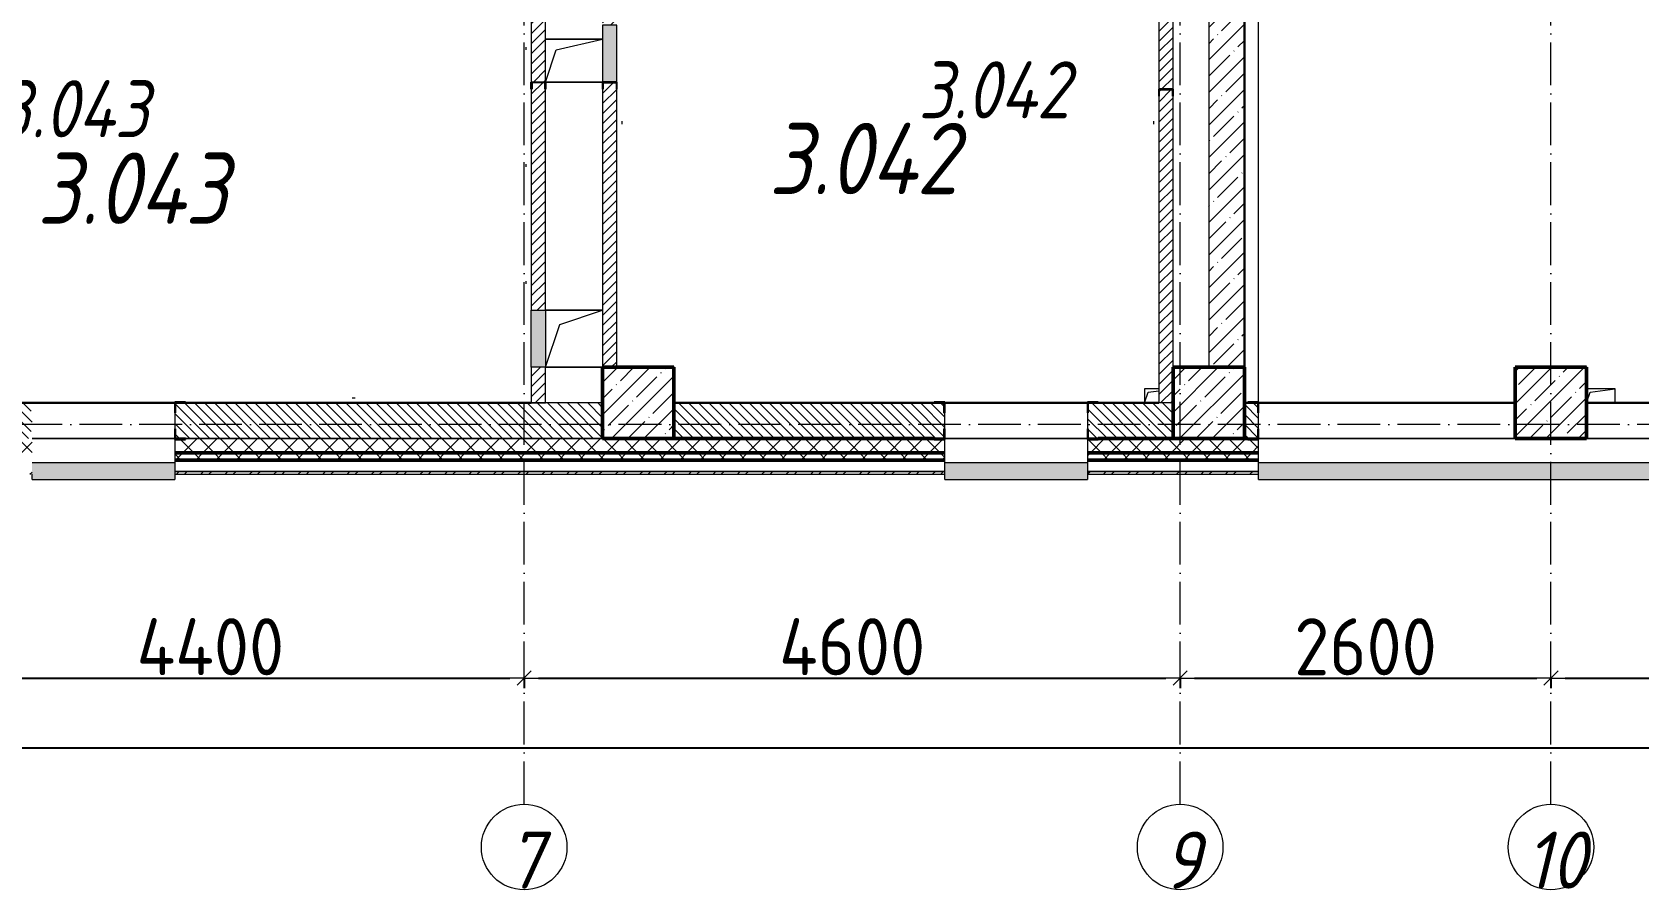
# Model space of a CAD drawing. Header units: millimetres. Extents: x -213536 to 1564669, y 70501 to 942238.
# Drawn here: x 699772 to 711038, y 281199 to 287212 of the extents above; entities that cross this region are included whole.
import ezdxf

# ---------------------------------------------------------------- set-up
doc = ezdxf.new("R2010")
doc.units = ezdxf.units.MM
doc.linetypes.add('50_200_ШТРИХ_1Т_ш5_п1_п1_', pattern=[700, 500, -100, 0, -100])
for name, color, linetype, lineweight in [('3) ЖБ 4м', 3, 'Continuous', 30), ('3.1) ЖБ окна 1.2 м', 102, 'Continuous', 30), ('A-____-____-DIMS', 7, 'Continuous', 9), ('A-DETL-____-OTLN-4', 7, 'Continuous', 18), ('A-FLOR-____-OTLN', 7, 'Continuous', 9), ('A-GENM-____-MCUT', 7, 'Continuous', 25), ('A-GENM-____-OTLN', 7, 'Continuous', 9), ('A-GENM-____-OTLN-1', 7, 'Continuous', 25), ('A-GLAZ-____-OTLN', 7, 'Continuous', 9), ('A-WALL-____-MCUT-1', 7, 'Continuous', 9), ('A-WALL-____-MCUT-2', 7, 'Continuous', 50), ('A-WALL-____-MCUT-3', 7, 'Continuous', 9), ('A-WALL-____-OTLN', 7, 'Continuous', 9), ('A-WALL-____-PATT-1', 7, 'Continuous', 9), ('A-WALL-FNSH-MCUT-1', 7, 'Continuous', 9), ('S-COLS-____-MCUT', 7, 'Continuous', 50), ('S-COLS-____-OTLN', 7, 'Continuous', 9), ('S-GRID-____-IDEN', 7, 'Continuous', 9), ('S-GRID-____-OTLN-1', 7, '50_200_ШТРИХ_1Т_ш5_п1_п1_', 9), ('Марки помещений', 7, 'Continuous', 9)]:
    doc.layers.add(name, color=color, linetype=linetype, lineweight=lineweight)
doc.layers.add('A-GLAZ-____-OTLN-1', color=7, linetype='Continuous', lineweight=9, true_color=0xc0c0c0)
doc.styles.add('ISOCPEUR_I', font='isocpeui.ttf', dxfattribs={"width": 0.9, "height": 2.5})
doc.styles.add('ISOCPEUR_I_2', font='isocpeui.ttf', dxfattribs={"width": 0.85, "height": 2.3})
doc.styles.add('СПДС', font='isocpeur.ttf', dxfattribs={"width": 0.9})
doc.dimstyles.new('Размера А3', dxfattribs={"dimtxt": 200, "dimasz": 100, "dimexe": 70, "dimexo": 100, "dimgap": 20, "dimtad": 1, "dimdec": 0, "dimrnd": 10, "dimzin": 0, "dimdsep": 46, "dimtxsty": 'СПДС', "dimblk": 'ARROWHEAD_6', "dimcen": 1, "dimclrd": 256, "dimclre": 256, "dimclrt": 256, "dimazin": 0, "dimtfac": 1, "dimtdec": 0, "dimtmove": 2, "dimatfit": 3, "dimfxl": 1, "dimtolj": 1, "dimtzin": 0, "dimarcsym": 0})
pattern_1 = [(135, (693371.93, 286281.11), (-35.35534, -35.35534), [])]
pattern_2 = [(45, (693371.93, 286281.11), (-114.0493, 114.0493), []), (45, (693485.98, 286281.11), (-114.0493, 114.0493), [201.612, -40.322, 3.353, -36.97])]
pattern_3 = [(45, (693371.93, 286281.11), (-70.71068, 70.71068), []), (135, (693371.93, 286281.11), (-70.71068, -70.71068), [])]
pattern_4 = [(45, (693371.93, 286281.11), (-35.35534, 35.35534), [])]

# ---------------------------------------------------------------- blocks, each defined once
blk = doc.blocks.new('BSC_Колонна _Прямоугольная - 500х500-V69-АР1_План отверстий 3 этажа в осях 1-64_А-ГГ')
at = {"layer": 'S-COLS-____-OTLN'}
h = blk.add_hatch(dxfattribs=at)
h.set_pattern_fill('FP_106', color=256, style=0, pattern_type=2)
h.set_pattern_definition([(45, (-10650, 1668.96), (-114.0493, 114.0493), []), (45, (-10535.95, 1668.96), (-114.0493, 114.0493), [201.612, -40.322, 3.353, -36.97])])
h.paths.add_polyline_path([(-250, -250), (250, -250), (250, 250), (-250, 250)], flags=0)
at = {"layer": 'S-COLS-____-MCUT'}
for p, q in [((250, 250), (-250, 250)), ((-250, 250), (-250, -250)), ((250, -250), (250, 250)), ((-250, -250), (250, -250))]:
    blk.add_line(p, q, dxfattribs=at)
blk = doc.blocks.new('BSC_Колонна _Прямоугольная - 500х500-V149-АР1_План отверстий 3 этажа в осях 1-64_А-ГГ')
at = {"layer": 'S-COLS-____-OTLN'}
h = blk.add_hatch(dxfattribs=at)
h.set_pattern_fill('FP_172', color=256, style=0, pattern_type=2)
h.set_pattern_definition([(45, (-14650, 1668.96), (-114.0493, 114.0493), []), (45, (-14535.95, 1668.96), (-114.0493, 114.0493), [201.612, -40.322, 3.353, -36.97])])
h.paths.add_polyline_path([(-250, -250), (250, -250), (250, 250), (-250, 250), (-250, -177)], flags=0)
at = {"layer": 'S-COLS-____-MCUT'}
for p, q in [((250, 250), (-250, 250)), ((-250, 250), (-250, -250)), ((250, -250), (250, 250)), ((-250, -250), (250, -250))]:
    blk.add_line(p, q, dxfattribs=at)
blk = doc.blocks.new('Фахверк_СКБ_Уголок - 250_2700-27497298-АР1_План отверстий 3 этажа в осях 1-64_А-ГГ')
at = {"layer": 'A-GENM-____-MCUT'}
for p, q in [((200, 181), (125, 181)), ((125, 181), (125, 106)), ((131, 106), (131, 175)), ((131, 175), (200, 175)), ((200, 175), (200, 181)), ((125, 106), (131, 106)), ((131, -6), (125, -6)), ((125, -6), (125, -81)), ((125, -81), (200, -81)), ((131, -75), (131, -6)), ((200, -75), (131, -75)), ((200, -81), (200, -75))]:
    blk.add_line(p, q, dxfattribs=at)
blk = doc.blocks.new('Фахверк_СКБ_Уголок - 250_2700_1-27501432-АР1_План отверстий 3 этажа в осях 1-64_А-ГГ')
at = {"layer": 'A-GENM-____-MCUT'}
for p, q in [((200, 181), (125, 181)), ((125, 181), (125, 106)), ((131, 106), (131, 175)), ((131, 175), (200, 175)), ((200, 175), (200, 181)), ((125, 106), (131, 106)), ((131, -6), (125, -6)), ((125, -6), (125, -81)), ((125, -81), (200, -81)), ((131, -75), (131, -6)), ((200, -75), (131, -75)), ((200, -81), (200, -75))]:
    blk.add_line(p, q, dxfattribs=at)
blk = doc.blocks.new('154_Фахверк_СКБ_Швеллер - Тип_100_3960-28331862-АР1_План отверстий 3 этажа в осях 1-64_А-ГГ')
at = {"layer": 'A-GENM-____-MCUT'}
for p, q in [((175, 50), (125, 50)), ((125, 50), (125, -50)), ((128, 47), (175, 47)), ((128, -47), (128, 47)), ((175, 47), (175, 50)), ((125, -50), (175, -50)), ((175, -47), (128, -47)), ((175, -50), (175, -47))]:
    blk.add_line(p, q, dxfattribs=at)
blk = doc.blocks.new('154_Фахверк_СКБ_Швеллер - Тип_100_3960-28333271-АР1_План отверстий 3 этажа в осях 1-64_А-ГГ')
at = {"layer": 'A-GENM-____-MCUT'}
for p, q in [((125, 50), (175, 50)), ((125, -50), (125, 50)), ((128, 47), (128, -47)), ((175, 47), (128, 47)), ((175, 50), (175, 47)), ((175, -50), (125, -50)), ((128, -47), (175, -47)), ((175, -47), (175, -50))]:
    blk.add_line(p, q, dxfattribs=at)
blk = doc.blocks.new('AR_Отверстие Ниша - Лючок-32405374-АР1_План отверстий 3 этажа в осях 1-64_А-ГГ')
at = {"layer": 'A-GLAZ-____-OTLN'}
blk.add_hatch(color=256, dxfattribs=at).paths.add_polyline_path([(200, -47), (200, 50), (-200, 50), (-200, -50), (200, -50)], flags=0)
for p, q in [((200, 50), (-200, 50)), ((200, -50), (200, 50)), ((-200, -50), (200, -50))]:
    blk.add_line(p, q, dxfattribs=at)
blk = doc.blocks.new('AR_Отверстие Ниша - Лючок-32406080-АР1_План отверстий 3 этажа в осях 1-64_А-ГГ')
at = {"layer": 'A-GLAZ-____-OTLN'}
blk.add_hatch(color=256, dxfattribs=at).paths.add_polyline_path([(-200, -50), (200, -50), (200, 50), (-200, 50)], flags=0)
for p, q in [((-200, 50), (200, 50)), ((-200, -50), (-200, 50)), ((200, 50), (200, -50)), ((200, -50), (-200, -50))]:
    blk.add_line(p, q, dxfattribs=at)
blk = doc.blocks.new('AR_Отверстие прямоугольное _в плите_ - AR_Отверстие прямоугольное _в плите_-30459211-АР1_План отверстий 3 этажа в осях 1-64_А-ГГ')
at = {"layer": 'A-GENM-____-OTLN'}
for p, q in [((200, 200), (-200, 200)), ((-100, 100), (200, 200)), ((-200, -200), (-100, 100)), ((-200, -200), (200, -200))]:
    blk.add_line(p, q, dxfattribs=at)
blk = doc.blocks.new('AR_Отверстие прямоугольное _в плите_ - AR_Отверстие прямоугольное _в плите_-30459214-АР1_План отверстий 3 этажа в осях 1-64_А-ГГ')
at = {"layer": 'A-GENM-____-OTLN'}
for p, q in [((200, 150), (-200, 150)), ((-125, 75), (200, 150)), ((-200, -150), (-125, 75)), ((-200, -150), (200, -150))]:
    blk.add_line(p, q, dxfattribs=at)
blk = doc.blocks.new('AR_Отверстие прямоугольное _в плите_ - AR_Отверстие прямоугольное _в плите_-V176-АР1_План отверстий 3 этажа в осях 1-64_А-ГГ')
at = {"layer": 'A-GENM-____-OTLN'}
for p, q in [((0, 50), (-100, 50)), ((-100, 50), (-100, -50)), ((-100, -50), (-75, 25)), ((-75, 25), (0, 36))]:
    blk.add_line(p, q, dxfattribs=at)
blk = doc.blocks.new('AR_Отверстие прямоугольное _в плите_ - AR_Отверстие прямоугольное _в плите_-30510712-АР1_План отверстий 3 этажа в осях 1-64_А-ГГ')
at = {"layer": 'A-GENM-____-OTLN'}
for p, q in [((100, 50), (-100, 50)), ((-100, -50), (-75, 25)), ((-75, 25), (100, 50)), ((100, -50), (100, 50))]:
    blk.add_line(p, q, dxfattribs=at)
blk = doc.blocks.new('Отлив_СКБ - Отлив витража_120_НВФ-31885283-АР1_План отверстий 3 этажа в осях 1-64_А-ГГ')
at = {"layer": 'A-GLAZ-____-OTLN-1'}
for points in [[(656, -2), (1000, -2), (1000, 0), (0, 0), (0, -2)], [(656, -120), (1000, -120), (1000, -2), (0, -2), (0, -120)]]:
    blk.add_hatch(color=256, dxfattribs=at).paths.add_polyline_path(points, flags=0)
at = {"layer": 'A-GLAZ-____-OTLN'}
for p, q in [((0, 0), (1000, 0)), ((1000, -2), (0, -2)), ((0, -120), (0, -83)), ((1000, -83), (1000, -120)), ((0, -120), (1000, -120))]:
    blk.add_line(p, q, dxfattribs=at)
blk = doc.blocks.new('Отлив_СКБ - Отлив витража_120_НВФ-31885342-АР1_План отверстий 3 этажа в осях 1-64_А-ГГ')
at = {"layer": 'A-GLAZ-____-OTLN-1'}
for points in [[(7800, -2), (7800, 0), (0, 0), (0, -2), (6196, -2)], [(7800, -120), (7800, -2), (0, -2), (0, -120), (6196, -120)]]:
    blk.add_hatch(color=256, dxfattribs=at).paths.add_polyline_path(points, flags=0)
at = {"layer": 'A-GLAZ-____-OTLN'}
for p, q in [((0, 0), (7800, 0)), ((7800, -2), (0, -2)), ((0, -120), (0, -83)), ((7800, -83), (7800, -120)), ((0, -120), (7800, -120))]:
    blk.add_line(p, q, dxfattribs=at)
blk = doc.blocks.new('Ось сетки - Круг_Ø6_00__ISO-2_5_0_9K_-25732049-АР1_План отверстий 3 этажа в осях 1-64_А-ГГ')
at = {"layer": 'S-GRID-____-IDEN'}
blk.add_circle((0, 0), 3, dxfattribs=at)
blk = doc.blocks.new('ARROWHEAD_6')
at = {"color": 0, "linetype": 'Continuous'}
for p, q in [((0, 0), (-1, 0)), ((-0.5, -0.5), (0.5, 0.5))]:
    blk.add_line(p, q, dxfattribs=at)
blk = doc.blocks.new('*D5531')
at = {"layer": 'A-____-____-DIMS', "lineweight": -2, "transparency": 16777216}
for p, q in [((698822, 282689), (698822, 282613)), ((698922, 282683), (703122, 282683)), ((703222, 282689), (703222, 282613))]:
    blk.add_line(p, q, dxfattribs=at)
at = {"layer": 'Defpoints', "color": 0, "lineweight": 30, "transparency": 16777216}
for p in [(698822, 282789), (703222, 282789), (703222, 282683)]:
    blk.add_point(p, dxfattribs=at)
at = {"layer": 'A-____-____-DIMS', "lineweight": -2, "transparency": 16777216, "xscale": 100, "yscale": 100, "zscale": 100, "rotation": 180}
blk.add_blockref('ARROWHEAD_6', (698822, 282683), dxfattribs=at)
at = {"layer": 'A-____-____-DIMS', "lineweight": -2, "transparency": 16777216, "xscale": 100, "yscale": 100, "zscale": 100}
blk.add_blockref('ARROWHEAD_6', (703222, 282683), dxfattribs=at)
at = {"layer": 'A-____-____-DIMS', "transparency": 16777216, "insert": (701022, 282903), "char_height": 400, "attachment_point": 5, "style": 'СПДС'}
blk.add_mtext('\\A1;4400', dxfattribs=at)
blk = doc.blocks.new('*D5532')
at = {"layer": 'A-____-____-DIMS', "lineweight": -2, "transparency": 16777216}
for p, q in [((703222, 282689), (703222, 282613)), ((703322, 282683), (707722, 282683)), ((707822, 282689), (707822, 282613))]:
    blk.add_line(p, q, dxfattribs=at)
at = {"layer": 'Defpoints', "color": 0, "lineweight": 30, "transparency": 16777216}
for p in [(703222, 282789), (707822, 282789), (707822, 282683)]:
    blk.add_point(p, dxfattribs=at)
at = {"layer": 'A-____-____-DIMS', "lineweight": -2, "transparency": 16777216, "xscale": 100, "yscale": 100, "zscale": 100, "rotation": 180}
blk.add_blockref('ARROWHEAD_6', (703222, 282683), dxfattribs=at)
at = {"layer": 'A-____-____-DIMS', "lineweight": -2, "transparency": 16777216, "xscale": 100, "yscale": 100, "zscale": 100}
blk.add_blockref('ARROWHEAD_6', (707822, 282683), dxfattribs=at)
at = {"layer": 'A-____-____-DIMS', "transparency": 16777216, "insert": (705522, 282903), "char_height": 400, "attachment_point": 5, "style": 'СПДС'}
blk.add_mtext('\\A1;4600', dxfattribs=at)
blk = doc.blocks.new('*D5533')
at = {"layer": 'A-____-____-DIMS', "lineweight": -2, "transparency": 16777216}
for p, q in [((707822, 282689), (707822, 282613)), ((707922, 282683), (710322, 282683)), ((710422, 282689), (710422, 282613))]:
    blk.add_line(p, q, dxfattribs=at)
at = {"layer": 'Defpoints', "color": 0, "lineweight": 30, "transparency": 16777216}
for p in [(707822, 282789), (710422, 282789), (710422, 282683)]:
    blk.add_point(p, dxfattribs=at)
at = {"layer": 'A-____-____-DIMS', "lineweight": -2, "transparency": 16777216, "xscale": 100, "yscale": 100, "zscale": 100, "rotation": 180}
blk.add_blockref('ARROWHEAD_6', (707822, 282683), dxfattribs=at)
at = {"layer": 'A-____-____-DIMS', "lineweight": -2, "transparency": 16777216, "xscale": 100, "yscale": 100, "zscale": 100}
blk.add_blockref('ARROWHEAD_6', (710422, 282683), dxfattribs=at)
at = {"layer": 'A-____-____-DIMS', "transparency": 16777216, "insert": (709122, 282903), "char_height": 400, "attachment_point": 5, "style": 'СПДС'}
blk.add_mtext('\\A1;2600', dxfattribs=at)
blk = doc.blocks.new('*D5534')
at = {"layer": 'A-____-____-DIMS', "lineweight": -2, "transparency": 16777216}
for p, q in [((710422, 282689), (710422, 282613)), ((710522, 282683), (713322, 282683)), ((713422, 282689), (713422, 282613))]:
    blk.add_line(p, q, dxfattribs=at)
at = {"layer": 'Defpoints', "color": 0, "lineweight": 30, "transparency": 16777216}
for p in [(710422, 282789), (713422, 282789), (713422, 282683)]:
    blk.add_point(p, dxfattribs=at)
at = {"layer": 'A-____-____-DIMS', "lineweight": -2, "transparency": 16777216, "xscale": 100, "yscale": 100, "zscale": 100, "rotation": 180}
blk.add_blockref('ARROWHEAD_6', (710422, 282683), dxfattribs=at)
at = {"layer": 'A-____-____-DIMS', "lineweight": -2, "transparency": 16777216, "xscale": 100, "yscale": 100, "zscale": 100}
blk.add_blockref('ARROWHEAD_6', (713422, 282683), dxfattribs=at)
at = {"layer": 'A-____-____-DIMS', "transparency": 16777216, "insert": (711922, 282903), "char_height": 400, "attachment_point": 5, "style": 'СПДС'}
blk.add_mtext('\\A1;3000', dxfattribs=at)
blk = doc.blocks.new('*D5390')
at = {"layer": 'A-____-____-DIMS', "lineweight": -2, "transparency": 16777216}
for p, q in [((691022, 282200), (691022, 282124)), ((691122, 282194), (794422, 282194)), ((794522, 282200), (794522, 282124))]:
    blk.add_line(p, q, dxfattribs=at)
at = {"layer": 'Defpoints', "color": 0, "lineweight": 30, "transparency": 16777216}
for p in [(691022, 282300), (794522, 282300), (794522, 282194)]:
    blk.add_point(p, dxfattribs=at)
at = {"layer": 'A-____-____-DIMS', "lineweight": -2, "transparency": 16777216, "xscale": 100, "yscale": 100, "zscale": 100, "rotation": 180}
blk.add_blockref('ARROWHEAD_6', (691022, 282194), dxfattribs=at)
at = {"layer": 'A-____-____-DIMS', "lineweight": -2, "transparency": 16777216, "xscale": 100, "yscale": 100, "zscale": 100}
blk.add_blockref('ARROWHEAD_6', (794522, 282194), dxfattribs=at)
at = {"layer": 'A-____-____-DIMS', "transparency": 16777216, "insert": (742772, 282414), "char_height": 400, "attachment_point": 5, "style": 'СПДС'}
blk.add_mtext('\\A1;103500', dxfattribs=at)

msp = doc.modelspace()

# ---------------------------------------------------------------- hatches: boundary and pattern name
at = {"layer": 'A-WALL-____-PATT-1'}
h = msp.add_hatch(dxfattribs=at)
h.set_pattern_fill('FP_5', color=256, style=0, pattern_type=2)
h.set_pattern_definition(pattern_4)
h.paths.add_polyline_path([(707671.9, 284612.2), (707771.9, 284612.2), (707771.9, 286762.2), (707768.9, 286762.2), (707768.9, 286809.2), (707674.9, 286809.2), (707674.9, 286762.2), (707671.9, 286762.2), (707671.9, 284862.2)], flags=0)
h.paths.add_polyline_path([(707768.9, 286812.2), (707771.9, 286812.2), (707771.9, 288512.2), (707671.9, 288512.2), (707671.9, 286812.2), (707724.1, 286812.2)], flags=0)
h.paths.add_polyline_path([(707671.9, 289012.2), (707771.9, 289012.2), (707771.9, 291262.2), (707671.9, 291262.2), (707671.9, 289212.2)], flags=0)
h.paths.add_polyline_path([(707751.6, 291562.2), (707771.9, 291562.2), (707771.9, 292162.2), (707671.9, 292162.2), (707671.9, 291562.2), (707750.9, 291562.2)], flags=0)
h = msp.add_hatch(dxfattribs=at)
h.set_pattern_fill('FP_38', color=256, style=0, pattern_type=2)
h.set_pattern_definition(pattern_2)
h.paths.add_polyline_path([(708021.9, 284862.2), (708271.9, 284862.2), (708271.9, 291462.2), (708021.9, 291462.2), (708021.9, 285295.1)], flags=0)
h.paths.add_polyline_path([(708021.9, 291662.2), (708271.9, 291662.2), (708271.9, 291862.2), (708021.9, 291862.2)], flags=0)
h = msp.add_hatch(dxfattribs=at)
h.set_pattern_fill('FP_5', color=256, style=0, pattern_type=2)
h.set_pattern_definition(pattern_4)
h.paths.add_polyline_path([(703371.9, 284612.2), (703371.9, 284862.2), (703271.9, 284862.2), (703271.9, 284612.2)], flags=0)
h.paths.add_polyline_path([(703271.9, 285262.2), (703371.9, 285262.2), (703371.9, 286812.2), (703368.9, 286812.2), (703368.9, 286859.2), (703274.9, 286859.2), (703274.9, 286812.2), (703271.9, 286812.2), (703271.9, 285295.1)], flags=0)
h.paths.add_polyline_path([(703275.1, 286862.2), (703371.9, 286862.2), (703371.9, 288662.2), (703271.9, 288662.2), (703271.9, 286862.2), (703274.9, 286862.2)], flags=0)
h.paths.add_polyline_path([(703368.9, 289065.2), (703368.9, 289112.2), (703371.9, 289112.2), (703371.9, 289212.2), (703271.9, 289212.2), (703271.9, 289112.2), (703274.9, 289112.2), (703274.9, 289065.2)], flags=0)
h = msp.add_hatch(dxfattribs=at)
h.set_pattern_fill('FP_5', color=256, style=0, pattern_type=2)
h.set_pattern_definition(pattern_4)
h.paths.add_polyline_path([(703871.9, 284862.2), (703871.9, 286812.2), (703868.9, 286812.2), (703868.9, 286859.2), (703774.9, 286859.2), (703774.9, 286812.2), (703771.9, 286812.2), (703771.9, 284862.2)], flags=0)
h.paths.add_polyline_path([(703871.9, 287262.2), (703871.9, 289212.2), (703771.9, 289212.2), (703771.9, 287262.2)], flags=0)
h = msp.add_hatch(dxfattribs=at)
h.set_pattern_fill('FP_6', color=256, style=0, pattern_type=2)
h.set_pattern_definition(pattern_1)
h.paths.add_polyline_path([(703771.9, 284362.2), (703771.9, 284612.2), (700777.9, 284612.2), (700777.9, 284543.2), (700771.9, 284543.2), (700771.9, 284431.2), (700777.9, 284431.2), (700777.9, 284362.2), (702195.6, 284362.2)], flags=0)
h.paths.add_polyline_path([(699544.4, 284362.2), (699765.9, 284362.2), (699765.9, 284431.2), (699771.9, 284431.2), (699771.9, 284543.2), (699765.9, 284543.2), (699765.9, 284612.2), (699171.9, 284612.2), (699171.9, 284362.2)], flags=0)
h = msp.add_hatch(dxfattribs=at)
h.set_pattern_fill('FP_6', color=256, style=0, pattern_type=2)
h.set_pattern_definition(pattern_1)
h.paths.add_polyline_path([(705730.5, 284362.2), (706165.9, 284362.9), (706165.9, 284431.2), (706171.9, 284431.2), (706171.9, 284543.2), (706165.9, 284543.2), (706165.9, 284612.2), (704271.9, 284612.2), (704271.9, 284362.2)], flags=0)
h.paths.add_polyline_path([(707771.9, 284362.2), (707771.9, 284612.2), (707177.9, 284612.2), (707177.9, 284543.2), (707171.9, 284543.2), (707171.9, 284431.2), (707177.9, 284431.2), (707177.9, 284362.2), (707498, 284362.2)], flags=0)
h = msp.add_hatch(dxfattribs=at)
h.set_pattern_fill('FP_6', color=256, style=0, pattern_type=2)
h.set_pattern_definition(pattern_1)
h.paths.add_polyline_path([(708271.9, 284362.2), (708365.9, 284362.2), (708365.9, 284431.2), (708371.9, 284431.2), (708371.9, 284543.2), (708365.9, 284543.2), (708365.9, 284612.2), (708271.9, 284612.2), (708271.9, 284435.1)], flags=0)
h = msp.add_hatch(dxfattribs=at)
h.set_pattern_fill('FP_1', color=256, style=0, pattern_type=2)
h.set_pattern_definition(pattern_3)
h.paths.add_polyline_path([(794621.9, 284212.2), (794721.9, 284212.2), (794721.9, 284262.2), (785521.9, 284262.2), (785521.9, 284212.2), (794103.7, 284212.2)], flags=0)
h.paths.add_polyline_path([(782615.2, 284212.2), (783721.9, 284212.2), (783721.9, 284262.2), (775771.9, 284262.2), (775771.9, 284212.2), (781731.5, 284212.2)], flags=0)
h.paths.add_polyline_path([(774661.6, 284212.2), (774771.9, 284212.2), (774771.9, 284262.2), (773571.9, 284262.2), (773571.9, 284212.2), (773777.9, 284212.2)], flags=0)
h.paths.add_polyline_path([(770571.9, 284212.2), (771771.9, 284212.2), (771771.9, 284262.2), (770571.9, 284262.2)], flags=0)
h.paths.add_polyline_path([(767591.8, 284212.2), (768771.9, 284212.2), (768771.9, 284262.2), (767571.9, 284262.2), (767571.9, 284212.2)], flags=0)
h.paths.add_polyline_path([(765771.9, 284212.2), (765771.9, 284262.2), (764371.9, 284262.2), (764371.9, 284212.2), (764940.6, 284212.2)], flags=0)
h.paths.add_polyline_path([(762571.9, 284212.2), (762571.9, 284262.2), (761371.9, 284262.2), (761371.9, 284212.2), (762289.4, 284212.2)], flags=0)
h.paths.add_polyline_path([(759571.9, 284212.2), (759571.9, 284262.2), (758371.9, 284262.2), (758371.9, 284212.2)], flags=0)
h.paths.add_polyline_path([(756571.9, 284212.2), (756571.9, 284262.2), (755371.9, 284262.2), (755371.9, 284212.2), (756103.2, 284212.2)], flags=0)
h.paths.add_polyline_path([(752371.9, 284212.2), (753571.9, 284212.2), (753571.9, 284262.2), (752371.9, 284262.2)], flags=0)
h.paths.add_polyline_path([(749371.9, 284212.2), (750571.9, 284212.2), (750571.9, 284262.2), (749371.9, 284262.2)], flags=0)
h.paths.add_polyline_path([(746382.2, 284212.2), (747571.9, 284212.2), (747571.9, 284262.2), (746371.9, 284262.2), (746371.9, 284212.2)], flags=0)
h.paths.add_polyline_path([(744571.9, 284212.2), (744571.9, 284262.2), (743371.9, 284262.2), (743371.9, 284212.2), (743731, 284212.2)], flags=0)
h.paths.add_polyline_path([(738428.6, 284212.2), (738571.9, 284212.2), (738571.9, 284262.2), (737371.9, 284262.2), (737371.9, 284212.2), (737544.9, 284212.2)], flags=0)
h.paths.add_polyline_path([(735571.9, 284212.2), (735571.9, 284262.2), (734371.9, 284262.2), (734371.9, 284212.2), (734893.7, 284212.2)], flags=0)
h.paths.add_polyline_path([(732242.5, 284212.2), (732571.9, 284212.2), (732571.9, 284262.2), (731171.9, 284262.2), (731171.9, 284212.2)], flags=0)
h.paths.add_polyline_path([(729371.9, 284212.2), (729371.9, 284262.2), (728171.9, 284262.2), (728171.9, 284212.2), (728707.5, 284212.2)], flags=0)
h.paths.add_polyline_path([(726371.9, 284212.2), (726371.9, 284262.2), (725171.9, 284262.2), (725172.6, 284212.2)], flags=0)
h.paths.add_polyline_path([(723371.9, 284212.2), (723371.9, 284262.2), (722171.9, 284262.2), (722171.9, 284212.2), (722521.4, 284212.2)], flags=0)
h.paths.add_polyline_path([(720371.9, 284212.2), (720371.9, 284262.2), (719171.9, 284262.2), (719171.9, 284212.2), (719870.2, 284212.2)], flags=0)
h.paths.add_polyline_path([(716335.3, 284212.2), (717371.9, 284212.2), (717371.9, 284262.2), (716171.9, 284262.2), (716171.9, 284212.2)], flags=0)
h.paths.add_polyline_path([(707171.9, 284212.2), (708371.9, 284212.2), (708371.9, 284262.2), (707171.9, 284262.2)], flags=0)
h.paths.add_polyline_path([(706171.9, 284212.2), (706171.9, 284262.2), (700771.9, 284262.2), (700771.9, 284212.2), (705730.5, 284212.2)], flags=0)
h.paths.add_polyline_path([(699544.4, 284212.2), (699771.9, 284212.2), (699771.9, 284262.2), (690821.9, 284262.2), (690821.9, 284212.2), (698660.6, 284212.2)], flags=0)
h = msp.add_hatch(dxfattribs=at)
h.set_pattern_fill('FP_1', color=256, style=0, pattern_type=2)
h.set_pattern_definition(pattern_3)
h.paths.add_polyline_path([(794121.9, 284262.2), (794621.9, 284262.2), (794621.9, 284362.2), (785596.9, 284362.2), (785596.9, 284356.2), (785521.9, 284356.2), (785521.9, 284262.2), (794103.7, 284262.2)], flags=0)
h.paths.add_polyline_path([(782615.2, 284262.2), (783721.9, 284262.2), (783721.9, 284356.2), (783646.9, 284356.2), (783646.9, 284362.2), (775771.9, 284362.2), (775771.9, 284262.2), (782371.9, 284262.2)], flags=0)
h.paths.add_polyline_path([(774771.9, 284262.2), (774771.9, 284362.2), (773646.9, 284362.2), (773646.9, 284356.2), (773571.9, 284356.2), (773571.9, 284262.2), (774661.6, 284262.2)], flags=0)
h.paths.add_polyline_path([(771771.9, 284262.2), (771771.9, 284356.2), (771696.9, 284356.2), (771696.9, 284362.2), (770646.9, 284362.2), (770646.9, 284356.2), (770571.9, 284356.2), (770571.9, 284262.2), (771126.7, 284262.2)], flags=0)
h.paths.add_polyline_path([(768771.9, 284262.2), (768771.9, 284362.2), (767646.9, 284362.2), (767646.9, 284356.2), (767571.9, 284356.2), (767571.9, 284262.2), (767646.9, 284262.2)], flags=0)
h.paths.add_polyline_path([(764371.9, 284262.2), (765771.9, 284262.2), (765771.9, 284362.2), (764446.9, 284362.2), (764446.9, 284356.2), (764371.9, 284356.2)], flags=0)
h.paths.add_polyline_path([(762289.4, 284262.2), (762571.9, 284262.2), (762571.9, 284356.2), (762496.9, 284356.2), (762496.9, 284362.2), (761446.9, 284362.2), (761446.9, 284356.2), (761371.9, 284356.2), (761371.9, 284262.2), (761405.6, 284262.2)], flags=0)
h.paths.add_polyline_path([(759571.9, 284262.2), (759571.9, 284362.2), (758446.9, 284362.2), (758446.9, 284356.2), (758371.9, 284356.2), (758371.9, 284262.2), (758446.9, 284262.2)], flags=0)
h.paths.add_polyline_path([(756221.9, 284262.2), (756571.9, 284262.2), (756571.9, 284356.2), (756496.9, 284356.2), (756496.9, 284362.2), (755446.9, 284362.2), (755446.9, 284356.2), (755371.9, 284356.2), (755371.9, 284262.2), (756103.2, 284262.2)], flags=0)
h.paths.add_polyline_path([(753571.9, 284262.2), (753571.9, 284356.2), (753496.9, 284356.2), (753496.9, 284362.2), (752446.9, 284362.2), (752446.9, 284356.2), (752371.9, 284356.2), (752371.9, 284262.2), (753452, 284262.2)], flags=0)
h.paths.add_polyline_path([(750571.9, 284262.2), (750571.9, 284356.2), (750496.9, 284356.2), (750496.9, 284362.2), (749446.9, 284362.2), (749446.9, 284356.2), (749371.9, 284356.2), (749371.9, 284262.2), (749917.1, 284262.2)], flags=0)
h.paths.add_polyline_path([(746382.2, 284262.2), (747571.9, 284262.2), (747571.9, 284356.2), (747496.9, 284356.2), (747496.9, 284362.2), (746446.9, 284362.2), (746446.9, 284356.2), (746371.9, 284356.2), (746371.9, 284262.2), (746377.9, 284262.2)], flags=0)
h.paths.add_polyline_path([(743371.9, 284262.2), (744571.9, 284262.2), (744571.9, 284356.2), (744496.9, 284356.2), (744496.9, 284362.2), (743446.9, 284362.2), (743446.9, 284356.2), (743371.9, 284356.2)], flags=0)
h.paths.add_polyline_path([(738428.6, 284262.2), (738571.9, 284262.2), (738571.9, 284356.2), (738496.9, 284356.2), (738496.9, 284362.2), (737446.9, 284362.2), (737446.9, 284356.2), (737371.9, 284356.2), (737371.9, 284262.2), (738221.9, 284262.2)], flags=0)
h.paths.add_polyline_path([(735571.9, 284262.2), (735571.9, 284356.2), (735496.9, 284356.2), (735496.9, 284362.2), (734446.9, 284362.2), (734446.9, 284356.2), (734371.9, 284356.2), (734371.9, 284262.2), (735565.9, 284262.2)], flags=0)
h.paths.add_polyline_path([(732242.5, 284262.2), (732571.9, 284262.2), (732571.9, 284356.2), (732496.9, 284356.8), (732496.9, 284362.2), (731171.9, 284362.2), (731171.9, 284262.2)], flags=0)
h.paths.add_polyline_path([(728707.5, 284262.2), (729371.9, 284262.2), (729371.9, 284356.2), (729296.9, 284356.2), (729296.9, 284362.2), (728171.9, 284362.2), (728171.9, 284262.2)], flags=0)
h.paths.add_polyline_path([(726371.9, 284262.2), (726371.9, 284356.2), (726296.9, 284356.2), (726296.9, 284362.2), (725246.9, 284362.2), (725246.9, 284356.2), (725171.9, 284356.2), (725172.6, 284262.2), (726365.9, 284262.2)], flags=0)
h.paths.add_polyline_path([(723371.9, 284262.2), (723371.9, 284356.2), (723296.9, 284356.2), (723296.9, 284362.2), (722171.9, 284362.2), (722171.9, 284262.2), (722521.4, 284262.2)], flags=0)
h.paths.add_polyline_path([(720371.9, 284262.2), (720371.9, 284356.2), (720296.9, 284356.2), (720296.9, 284362.2), (719171.9, 284362.2), (719171.9, 284262.2), (719870.2, 284262.2)], flags=0)
h.paths.add_polyline_path([(717371.9, 284262.2), (717371.9, 284356.2), (717296.9, 284356.2), (717296.9, 284362.2), (716246.9, 284362.2), (716246.9, 284356.2), (716171.9, 284356.2), (716171.9, 284262.2), (716335.3, 284262.2)], flags=0)
h.paths.add_polyline_path([(707498, 284262.2), (708371.9, 284262.2), (708371.9, 284356.2), (708296.9, 284356.2), (708296.9, 284362.2), (707246.9, 284362.2), (707246.9, 284356.2), (707171.9, 284356.2), (707171.9, 284262.2)], flags=0)
h.paths.add_polyline_path([(705730.5, 284262.2), (706171.9, 284262.2), (706171.9, 284356.2), (706096.9, 284356.2), (706096.9, 284362.2), (700846.9, 284362.2), (700846.9, 284356.2), (700771.9, 284356.2), (700771.9, 284262.2), (704271.9, 284262.2)], flags=0)
h.paths.add_polyline_path([(698660.6, 284262.2), (699771.9, 284262.2), (699771.9, 284356.2), (699696.9, 284356.2), (699696.9, 284362.2), (690921.9, 284362.2), (690921.9, 284262.2), (696893.2, 284262.2)], flags=0)
h = msp.add_hatch(dxfattribs=at)
h.set_pattern_fill('FP_3', color=256, style=0, pattern_type=2)
h.set_pattern_definition([(45, (693371.93, 286281.11), (-85.5366, 85.5366), []), (45, (693428.95, 286281.11), (-85.5366, 85.5366), [])])
h.paths.add_polyline_path([(731686.9, 284112.2), (731686.9, 284132.2), (731172.9, 284132.2), (731172.9, 284112.2)], flags=0)
h.paths.add_polyline_path([(729371.9, 284112.2), (729371.9, 284132.2), (728171.9, 284132.2), (728171.9, 284112.2), (728707.5, 284112.2)], flags=0)
h.paths.add_polyline_path([(726371.9, 284112.2), (726371.9, 284132.2), (725172.9, 284132.2), (725172.9, 284112.2)], flags=0)
h.paths.add_polyline_path([(723371.9, 284112.2), (723371.9, 284132.2), (722171.9, 284132.2), (722171.9, 284112.2), (722521.4, 284112.2)], flags=0)
h.paths.add_polyline_path([(719870.2, 284112.2), (720371.9, 284112.2), (720371.9, 284132.2), (719172.9, 284132.2), (719172.9, 284112.2)], flags=0)
h.paths.add_polyline_path([(717371.9, 284112.2), (717371.9, 284132.2), (716171.9, 284132.2), (716171.9, 284112.2), (716335.3, 284112.2)], flags=0)
h.paths.add_polyline_path([(707498, 284112.2), (708371.9, 284112.2), (708371.9, 284132.2), (707171.9, 284132.2), (707171.9, 284112.2)], flags=0)
h.paths.add_polyline_path([(706171.9, 284112.2), (706171.9, 284132.2), (700771.9, 284132.2), (700771.9, 284112.2), (705730.5, 284112.2)], flags=0)
h.paths.add_polyline_path([(699544.4, 284112.2), (699771.9, 284112.2), (699771.9, 284132.2), (690691.9, 284132.2), (690691.9, 284112.2), (698660.6, 284112.2)], flags=0)
at = {"layer": 'S-COLS-____-OTLN'}
h = msp.add_hatch(dxfattribs=at)
h.set_pattern_fill('FP_38', color=256, style=0, pattern_type=2)
h.set_pattern_definition(pattern_2)
h.paths.add_polyline_path([(710171.9, 284362.2), (710671.9, 284362.2), (710671.9, 284862.2), (710171.9, 284862.2)], flags=0)

# ---------------------------------------------------------------- linework, layer by layer
at = {"layer": '3) ЖБ 4м'}
for points in [[(708271.9, 284612.2), (708271.9, 291762.2)], [(703871.9, 284862.2), (704271.9, 284862.2), (704271.9, 284612.2)], [(710171.9, 284612.2), (710171.9, 284862.2), (710671.9, 284862.2), (710671.9, 284612.2)]]:
    msp.add_lwpolyline(points, dxfattribs=at)
at = {"layer": '3.1) ЖБ окна 1.2 м'}
for points in [[(699171.9, 284612.2), (703271.9, 284612.2)], [(704271.9, 284612.2), (707671.9, 284612.2)], [(708271.9, 284612.2), (710171.9, 284612.2)], [(710671.9, 284612.2), (713165.9, 284612.2)]]:
    msp.add_lwpolyline(points, dxfattribs=at)
at = {"layer": 'A-DETL-____-OTLN-4'}
msp.add_line((708371.9, 284618.2), (708371.9, 291762.2), dxfattribs=at)
at = {"layer": 'A-FLOR-____-OTLN'}
for p, q in [((703371.9, 287162.2), (703771.9, 287162.2)), ((703771.9, 286862.2), (703371.9, 286862.2)), ((703371.9, 285262.2), (703771.9, 285262.2)), ((703771.9, 284862.2), (703371.9, 284862.2))]:
    msp.add_line(p, q, dxfattribs=at)
at = {"layer": 'A-WALL-____-MCUT-1'}
for p, q in [((708021.9, 291462.2), (708021.9, 284862.2)), ((708271.9, 284862.2), (708271.9, 291462.2))]:
    msp.add_line(p, q, dxfattribs=at)
at = {"layer": 'A-WALL-____-MCUT-2'}
for p, q in [((700771.9, 284262.2), (706171.9, 284262.2)), ((706096.9, 284362.2), (704271.9, 284362.2)), ((704271.9, 284362.2), (706096.9, 284362.2)), ((707171.9, 284262.2), (708371.9, 284262.2)), ((707771.9, 284362.2), (707246.9, 284362.2)), ((707246.9, 284362.2), (707771.9, 284362.2)), ((708296.9, 284362.2), (708271.9, 284362.2)), ((708271.9, 284362.2), (708296.9, 284362.2)), ((700771.9, 284212.2), (706171.9, 284212.2)), ((707171.9, 284212.2), (708371.9, 284212.2))]:
    msp.add_line(p, q, dxfattribs=at)
at = {"layer": 'A-WALL-____-MCUT-3'}
for p, q in [((703771.9, 284612.2), (700846.9, 284612.2)), ((706096.9, 284612.2), (704271.9, 284612.2)), ((707771.9, 284612.2), (707246.9, 284612.2)), ((708296.9, 284612.2), (708271.9, 284612.2)), ((700771.9, 284543.2), (700771.9, 284431.2)), ((706171.9, 284431.2), (706171.9, 284543.2)), ((707171.9, 284543.2), (707171.9, 284431.2)), ((708371.9, 284431.2), (708371.9, 284543.2)), ((700771.9, 284356.2), (700771.9, 284132.2)), ((700846.9, 284362.2), (703771.9, 284362.2)), ((703771.9, 284362.2), (700846.9, 284362.2)), ((706171.9, 284132.2), (706171.9, 284356.2)), ((707171.9, 284356.2), (707171.9, 284132.2)), ((708371.9, 284132.2), (708371.9, 284356.2)), ((700771.9, 284132.2), (706171.9, 284132.2)), ((707171.9, 284132.2), (708371.9, 284132.2))]:
    msp.add_line(p, q, dxfattribs=at)
at = {"layer": 'A-WALL-____-OTLN'}
for p, q in [((699771.9, 284612.2), (700771.9, 284612.2)), ((706171.9, 284612.2), (707171.9, 284612.2)), ((708371.9, 284612.2), (710171.9, 284612.2)), ((710671.9, 284612.2), (713171.9, 284612.2)), ((699771.9, 284362.2), (700771.9, 284362.2)), ((700771.9, 284362.2), (699771.9, 284362.2)), ((706171.9, 284362.2), (707171.9, 284362.2)), ((707171.9, 284362.2), (706171.9, 284362.2)), ((708371.9, 284362.2), (710171.9, 284362.2)), ((710171.9, 284362.2), (708371.9, 284362.2)), ((710671.9, 284362.2), (713171.9, 284362.2)), ((713171.9, 284362.2), (710671.9, 284362.2))]:
    msp.add_line(p, q, dxfattribs=at)
at = {"layer": 'A-WALL-FNSH-MCUT-1'}
for p, q in [((703271.9, 288662.2), (703271.9, 286862.2)), ((703371.9, 286862.2), (703371.9, 288662.2)), ((707671.9, 288512.2), (707671.9, 286812.2)), ((707771.9, 286812.2), (707771.9, 288512.2)), ((703236.9, 287087.2), (703236.9, 287107.2)), ((703271.9, 286812.2), (703271.9, 285262.2)), ((703371.9, 285262.2), (703371.9, 286812.2)), ((703771.9, 286812.2), (703771.9, 284862.2)), ((703871.9, 284862.2), (703871.9, 286812.2)), ((707671.9, 286762.2), (707671.9, 284612.2)), ((707771.9, 284862.2), (707771.9, 286762.2)), ((703906.9, 286587.2), (703906.9, 286567.2)), ((707636.9, 286567.2), (707636.9, 286587.2)), ((703236.9, 286267.2), (703236.9, 286287.2)), ((703236.9, 285447.2), (703236.9, 285467.2)), ((703271.9, 284862.2), (703271.9, 284612.2)), ((703371.9, 284612.2), (703371.9, 284862.2)), ((702016.9, 284647.2), (702036.9, 284647.2)), ((703271.9, 284612.2), (703371.9, 284612.2)), ((706171.9, 284132.2), (700771.9, 284132.2)), ((700771.9, 284132.2), (700771.9, 284112.2)), ((700771.9, 284112.2), (706171.9, 284112.2)), ((706171.9, 284112.2), (706171.9, 284132.2)), ((708371.9, 284132.2), (707171.9, 284132.2)), ((707171.9, 284132.2), (707171.9, 284112.2)), ((707171.9, 284112.2), (708371.9, 284112.2)), ((708371.9, 284112.2), (708371.9, 284132.2))]:
    msp.add_line(p, q, dxfattribs=at)
at = {"layer": 'S-COLS-____-MCUT'}
for p, q in [((710671.9, 284862.2), (710171.9, 284862.2)), ((710171.9, 284862.2), (710171.9, 284362.2)), ((710671.9, 284362.2), (710671.9, 284862.2)), ((710171.9, 284362.2), (710671.9, 284362.2))]:
    msp.add_line(p, q, dxfattribs=at)
at = {"layer": 'S-GRID-____-OTLN-1', "color": 251, "ltscale": 0.6, "true_color": 0x636466}
for p, q in [((703221.9, 281798.5), (703221.9, 336162.1)), ((707821.9, 281798.5), (707821.9, 336162.1)), ((710421.9, 281798.5), (710421.9, 336162.1)), ((797446.3, 284462.2), (688703.2, 284462.2))]:
    msp.add_line(p, q, dxfattribs=at)

# ---------------------------------------------------------------- block references
at = {"layer": 'A-GENM-____-OTLN'}
for name, p in [('AR_Отверстие прямоугольное _в плите_ - AR_Отверстие прямоугольное _в плите_-30459214-АР1_План отверстий 3 этажа в осях 1-64_А-ГГ', (703571.9, 287012.2)), ('AR_Отверстие прямоугольное _в плите_ - AR_Отверстие прямоугольное _в плите_-30459211-АР1_План отверстий 3 этажа в осях 1-64_А-ГГ', (703571.9, 285062.2)), ('AR_Отверстие прямоугольное _в плите_ - AR_Отверстие прямоугольное _в плите_-V176-АР1_План отверстий 3 этажа в осях 1-64_А-ГГ', (707671.9, 284662.2)), ('AR_Отверстие прямоугольное _в плите_ - AR_Отверстие прямоугольное _в плите_-30510712-АР1_План отверстий 3 этажа в осях 1-64_А-ГГ', (710771.9, 284662.2))]:
    msp.add_blockref(name, p, dxfattribs=at)
at = {"layer": 'A-GENM-____-OTLN-1'}
for name, p, rotation in [('154_Фахверк_СКБ_Швеллер - Тип_100_3960-28333271-АР1_План отверстий 3 этажа в осях 1-64_А-ГГ', (703321.9, 286987.2), 269.9999999999997), ('154_Фахверк_СКБ_Швеллер - Тип_100_3960-28331862-АР1_План отверстий 3 этажа в осях 1-64_А-ГГ', (703821.9, 286987.2), 269.9999999999997), ('154_Фахверк_СКБ_Швеллер - Тип_100_3960-28331862-АР1_План отверстий 3 этажа в осях 1-64_А-ГГ', (707721.9, 286937.2), 269.9999999999997), ('Фахверк_СКБ_Уголок - 250_2700-27497298-АР1_План отверстий 3 этажа в осях 1-64_А-ГГ', (706296.9, 284537.2), 180), ('Фахверк_СКБ_Уголок - 250_2700_1-27501432-АР1_План отверстий 3 этажа в осях 1-64_А-ГГ', (708496.9, 284537.2), 180)]:
    msp.add_blockref(name, p, dxfattribs=dict(at, rotation=rotation))
for p in [(700646.9, 284437.2), (707046.9, 284437.2)]:
    msp.add_blockref('Фахверк_СКБ_Уголок - 250_2700-27497298-АР1_План отверстий 3 этажа в осях 1-64_А-ГГ', p, dxfattribs=at)
at = {"layer": 'A-GLAZ-____-OTLN', "rotation": 89.9999999999997}
for name, p in [('AR_Отверстие Ниша - Лючок-32405374-АР1_План отверстий 3 этажа в осях 1-64_А-ГГ', (703821.9, 287062.2)), ('AR_Отверстие Ниша - Лючок-32406080-АР1_План отверстий 3 этажа в осях 1-64_А-ГГ', (703321.9, 285062.2))]:
    msp.add_blockref(name, p, dxfattribs=at)
at = {"layer": 'A-GLAZ-____-OTLN'}
for name, p in [('Отлив_СКБ - Отлив витража_120_НВФ-31885283-АР1_План отверстий 3 этажа в осях 1-64_А-ГГ', (699771.9, 284195.2)), ('Отлив_СКБ - Отлив витража_120_НВФ-31885283-АР1_План отверстий 3 этажа в осях 1-64_А-ГГ', (706171.9, 284195.2)), ('Отлив_СКБ - Отлив витража_120_НВФ-31885342-АР1_План отверстий 3 этажа в осях 1-64_А-ГГ', (708371.9, 284195.2))]:
    msp.add_blockref(name, p, dxfattribs=at)
at = {"layer": 'S-COLS-____-OTLN'}
for name, p in [('BSC_Колонна _Прямоугольная - 500х500-V69-АР1_План отверстий 3 этажа в осях 1-64_А-ГГ', (704021.9, 284612.2)), ('BSC_Колонна _Прямоугольная - 500х500-V149-АР1_План отверстий 3 этажа в осях 1-64_А-ГГ', (708021.9, 284612.2))]:
    msp.add_blockref(name, p, dxfattribs=at)
at = {"layer": 'S-GRID-____-IDEN', "xscale": 99.99999999999993, "yscale": 99.99999999999993, "zscale": 99.99999999999993}
for p in [(703221.9, 281498.5), (707821.9, 281498.5), (710421.9, 281498.5)]:
    msp.add_blockref('Ось сетки - Круг_Ø6_00__ISO-2_5_0_9K_-25732049-АР1_План отверстий 3 этажа в осях 1-64_А-ГГ', p, dxfattribs=at)

# ---------------------------------------------------------------- texts
at = {"layer": 'S-GRID-____-IDEN', "char_height": 400, "attachment_point": 1, "style": 'ISOCPEUR_I'}
for s, insert, width in [('\\fISOCPEUR|b0|i1|c204|p34|;\\W.9;7', (703100.3, 281607.3), 202.025), ('\\fISOCPEUR|b0|i1|c204|p34|;\\W.9;9', (707700.3, 281607.3), 202.025), ('10', (710240.9, 281607.3), 346.329)]:
    msp.add_mtext(s, dxfattribs=dict(at, insert=insert, width=width))
at = {"layer": 'Марки помещений', "color": 114, "true_color": 0x139b48, "char_height": 400, "width": 817.721, "attachment_point": 1, "style": 'ISOCPEUR_I_2'}
for s, insert in [('3.042', (705986.3, 287007.6)), ('3.043', (699520.7, 286875))]:
    msp.add_mtext(s, dxfattribs=dict(at, insert=insert))
at = {"layer": 'Марки помещений', "char_height": 500, "width": 817.721, "attachment_point": 1, "style": 'ISOCPEUR_I_2'}
for s, insert in [('3.042', (704937.7, 286576)), ('3.043', (699807.8, 286368))]:
    msp.add_mtext(s, dxfattribs=dict(at, insert=insert))

# ---------------------------------------------------------------- dimensions: what is measured, and where the dimension line sits
at = {"layer": 'A-____-____-DIMS'}
for base, p1, p2, picture, middle in [((703221.9, 282682.6), (698821.9, 282788.7), (703221.9, 282788.7), '*D5531', (701021.9, 282902.6)), ((707821.9, 282682.6), (703221.9, 282788.7), (707821.9, 282788.7), '*D5532', (705521.9, 282902.6)), ((710421.9, 282682.6), (707821.9, 282788.7), (710421.9, 282788.7), '*D5533', (709121.9, 282902.6)), ((713421.9, 282682.6), (710421.9, 282788.7), (713421.9, 282788.7), '*D5534', (711921.9, 282902.6)), ((794521.9, 282194.4), (691021.9, 282300.4), (794521.9, 282300.4), '*D5390', (742771.9, 282414.4))]:
    dim = msp.add_linear_dim(base=base, p1=p1, p2=p2, dimstyle='Размера А3', override={"dimtxt": 400}, dxfattribs=at)
    dim.commit()
    dim.dimension.update_dxf_attribs({"geometry": picture, "text_midpoint": middle})

doc.saveas('drawing.dxf')
